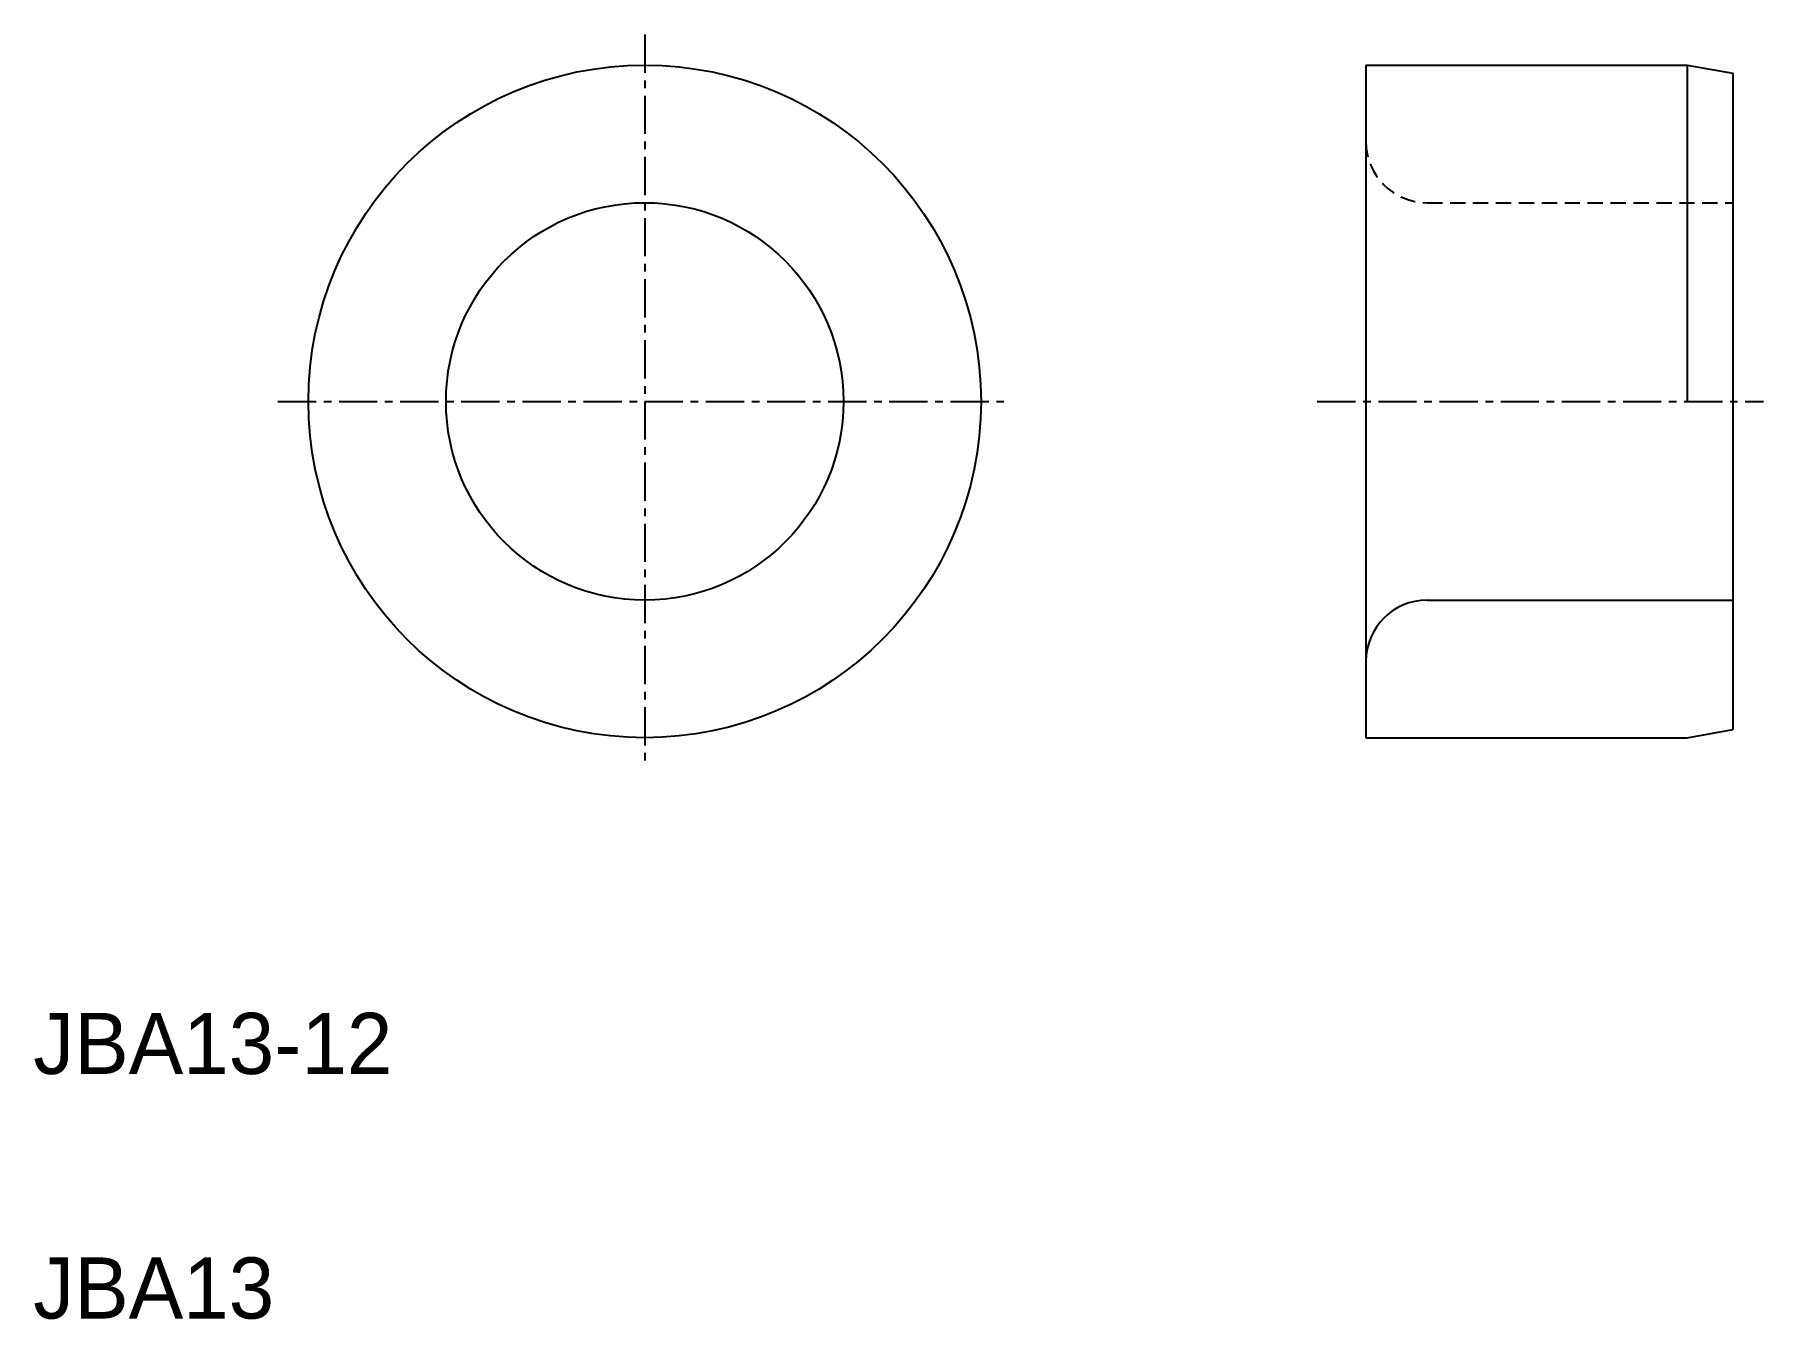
# Model space of a CAD drawing. Extents: x 10 to 66.6, y 10 to 52.
import ezdxf

# ---------------------------------------------------------------- set-up
doc = ezdxf.new("R2010")
doc.units = 0
doc.linetypes.add('CENTER', pattern=[2, 1.25, -0.25, 0.25, -0.25])
doc.linetypes.add('DASHED', pattern=[0.75, 0.5, -0.25])
doc.layers.get('0').update_dxf_attribs({"linetype": 'CONTINUOUS'})
doc.layers.add('CENTER', color=1, linetype='CENTER')

msp = doc.modelspace()

# ---------------------------------------------------------------- linework, layer by layer
at = {"color": 7, "linetype": 'CONTINUOUS'}
for p, q in [((53.591, 51), (64.091, 51)), ((53.591, 51), (53.591, 29)), ((64.091, 51), (64.091, 40)), ((64.091, 51), (65.591, 50.736)), ((65.591, 50.736), (65.591, 29.264)), ((53.591, 45.5), (53.591, 45.5)), ((55.591, 33.5), (65.591, 33.5)), ((53.591, 29), (64.091, 29)), ((64.091, 29), (65.591, 29.264))]:
    msp.add_line(p, q, dxfattribs=at)
at = {"color": 3, "linetype": 'DASHED'}
msp.add_line((55.591, 46.5), (65.591, 46.5), dxfattribs=at)
at = {"color": 7, "linetype": 'CONTINUOUS'}
for radius in [11, 6.5]:
    msp.add_circle((30, 40), radius, dxfattribs=at)
at = {"color": 3, "linetype": 'DASHED'}
msp.add_arc((55.591, 48.5), 2, 180, 270, dxfattribs=at)
at = {"color": 7, "linetype": 'CONTINUOUS'}
msp.add_arc((55.591, 31.5), 2, 90, 180, dxfattribs=at)
at = {"layer": 'CENTER', "color": 1, "linetype": 'CENTER'}
for p, q in [((30, 52), (30, 28)), ((18, 40), (42, 40)), ((51.998, 40), (66.591, 40))]:
    msp.add_line(p, q, dxfattribs=at)

# ---------------------------------------------------------------- texts
at = {"color": 7, "linetype": 'CONTINUOUS'}
for s, p in [('JBA13-12', (10, 18)), ('JBA13', (10, 10))]:
    msp.add_text(s, height=2, dxfattribs=at).set_placement(p)

doc.saveas('drawing.dxf')
